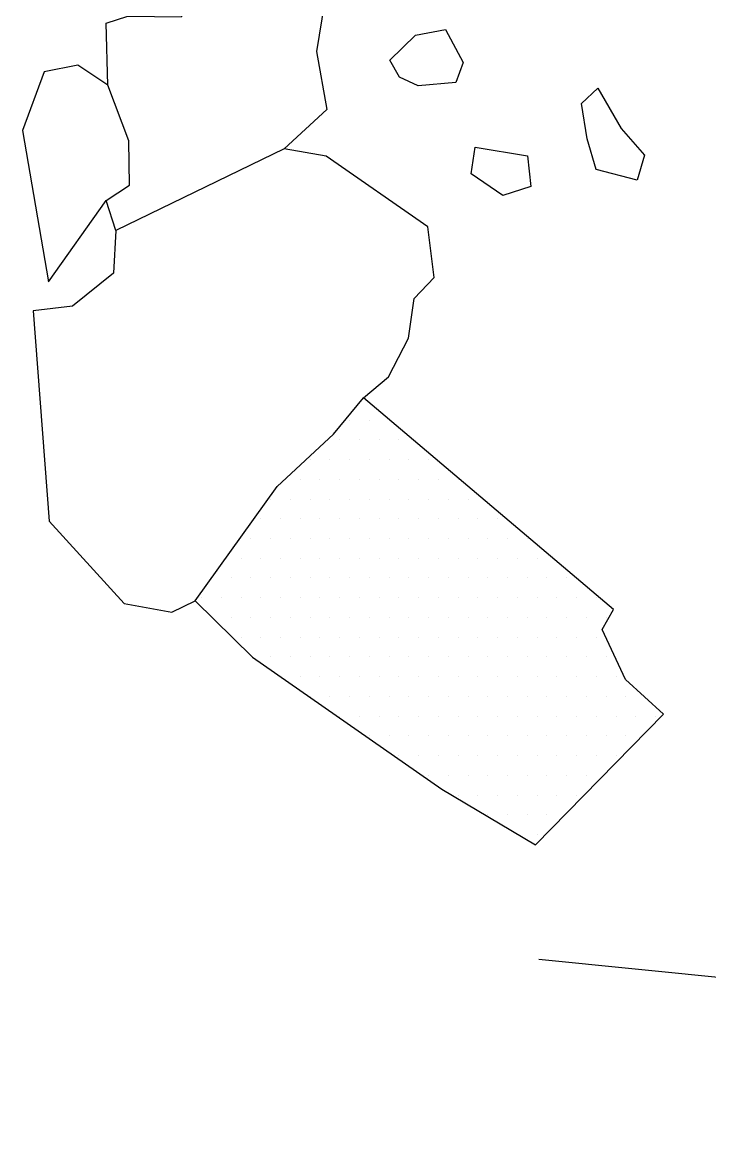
# Model space of a CAD drawing. Header units: metres. Extents: x 128 to 347, y -2100 to -1689.
# Drawn here: x 197.4 to 240.9, y -2099.6 to -2028.6 of the extents above; entities that cross this region are included whole.
import ezdxf

# ---------------------------------------------------------------- set-up
doc = ezdxf.new("R2010")
doc.units = ezdxf.units.M
doc.header["$LTSCALE"] = 25
doc.header["$MEASUREMENT"] = 0
doc.linetypes.add('STRICHPUNKTX2', pattern=[2, 1, -0.5, 0, -0.5])
doc.layers.get('0').update_dxf_attribs({"linetype": 'CONTINUOUS'})
for name, color, linetype in [('GRABUNGSGRENZE', 3, 'STRICHPUNKTX2'), ('STEINE', 4, 'CONTINUOUS'), ('STEINESCHRAFF', 4, 'CONTINUOUS')]:
    doc.layers.add(name, color=color, linetype=linetype)

# ---------------------------------------------------------------- blocks, each defined once
blk = doc.blocks.new('*X12')
at = {"color": 0}
for p, q in [((218.125, -2053.75), (218.125, -2053.75)), ((219.375, -2053.75), (219.375, -2053.75)), ((220.625, -2053.75), (220.625, -2053.75)), ((217.5, -2055), (217.5, -2055)), ((218.75, -2055), (218.75, -2055)), ((220, -2055), (220, -2055)), ((221.25, -2055), (221.25, -2055)), ((215.625, -2056.25), (215.625, -2056.25)), ((216.875, -2056.25), (216.875, -2056.25)), ((218.125, -2056.25), (218.125, -2056.25)), ((219.375, -2056.25), (219.375, -2056.25)), ((220.625, -2056.25), (220.625, -2056.25)), ((221.875, -2056.25), (221.875, -2056.25)), ((223.125, -2056.25), (223.125, -2056.25)), ((215, -2057.5), (215, -2057.5)), ((216.25, -2057.5), (216.25, -2057.5)), ((217.5, -2057.5), (217.5, -2057.5)), ((218.75, -2057.5), (218.75, -2057.5)), ((220, -2057.5), (220, -2057.5)), ((221.25, -2057.5), (221.25, -2057.5)), ((222.5, -2057.5), (222.5, -2057.5)), ((223.75, -2057.5), (223.75, -2057.5)), ((225, -2057.5), (225, -2057.5)), ((213.125, -2058.75), (213.125, -2058.75)), ((214.375, -2058.75), (214.375, -2058.75)), ((215.625, -2058.75), (215.625, -2058.75)), ((216.875, -2058.75), (216.875, -2058.75)), ((218.125, -2058.75), (218.125, -2058.75)), ((219.375, -2058.75), (219.375, -2058.75)), ((220.625, -2058.75), (220.625, -2058.75)), ((221.875, -2058.75), (221.875, -2058.75)), ((223.125, -2058.75), (223.125, -2058.75)), ((224.375, -2058.75), (224.375, -2058.75)), ((225.625, -2058.75), (225.625, -2058.75)), ((212.5, -2060), (212.5, -2060)), ((213.75, -2060), (213.75, -2060)), ((215, -2060), (215, -2060)), ((216.25, -2060), (216.25, -2060)), ((217.5, -2060), (217.5, -2060)), ((218.75, -2060), (218.75, -2060)), ((220, -2060), (220, -2060)), ((221.25, -2060), (221.25, -2060)), ((222.5, -2060), (222.5, -2060)), ((223.75, -2060), (223.75, -2060)), ((225, -2060), (225, -2060)), ((226.25, -2060), (226.25, -2060)), ((227.5, -2060), (227.5, -2060)), ((211.875, -2061.25), (211.875, -2061.25)), ((213.125, -2061.25), (213.125, -2061.25)), ((214.375, -2061.25), (214.375, -2061.25)), ((215.625, -2061.25), (215.625, -2061.25)), ((216.875, -2061.25), (216.875, -2061.25)), ((218.125, -2061.25), (218.125, -2061.25)), ((219.375, -2061.25), (219.375, -2061.25)), ((220.625, -2061.25), (220.625, -2061.25)), ((221.875, -2061.25), (221.875, -2061.25)), ((223.125, -2061.25), (223.125, -2061.25)), ((224.375, -2061.25), (224.375, -2061.25)), ((225.625, -2061.25), (225.625, -2061.25)), ((226.875, -2061.25), (226.875, -2061.25)), ((228.125, -2061.25), (228.125, -2061.25)), ((229.375, -2061.25), (229.375, -2061.25)), ((211.25, -2062.5), (211.25, -2062.5)), ((212.5, -2062.5), (212.5, -2062.5)), ((213.75, -2062.5), (213.75, -2062.5)), ((215, -2062.5), (215, -2062.5)), ((216.25, -2062.5), (216.25, -2062.5)), ((217.5, -2062.5), (217.5, -2062.5)), ((218.75, -2062.5), (218.75, -2062.5)), ((220, -2062.5), (220, -2062.5)), ((221.25, -2062.5), (221.25, -2062.5)), ((222.5, -2062.5), (222.5, -2062.5)), ((223.75, -2062.5), (223.75, -2062.5)), ((225, -2062.5), (225, -2062.5)), ((226.25, -2062.5), (226.25, -2062.5)), ((227.5, -2062.5), (227.5, -2062.5)), ((228.75, -2062.5), (228.75, -2062.5)), ((230, -2062.5), (230, -2062.5)), ((210.625, -2063.75), (210.625, -2063.75)), ((211.875, -2063.75), (211.875, -2063.75)), ((213.125, -2063.75), (213.125, -2063.75)), ((214.375, -2063.75), (214.375, -2063.75)), ((215.625, -2063.75), (215.625, -2063.75)), ((216.875, -2063.75), (216.875, -2063.75)), ((218.125, -2063.75), (218.125, -2063.75)), ((219.375, -2063.75), (219.375, -2063.75)), ((220.625, -2063.75), (220.625, -2063.75)), ((221.875, -2063.75), (221.875, -2063.75)), ((223.125, -2063.75), (223.125, -2063.75)), ((224.375, -2063.75), (224.375, -2063.75)), ((225.625, -2063.75), (225.625, -2063.75)), ((226.875, -2063.75), (226.875, -2063.75)), ((228.125, -2063.75), (228.125, -2063.75)), ((229.375, -2063.75), (229.375, -2063.75)), ((230.625, -2063.75), (230.625, -2063.75)), ((231.875, -2063.75), (231.875, -2063.75)), ((208.75, -2065), (208.75, -2065)), ((210, -2065), (210, -2065)), ((211.25, -2065), (211.25, -2065)), ((212.5, -2065), (212.5, -2065)), ((213.75, -2065), (213.75, -2065)), ((215, -2065), (215, -2065)), ((216.25, -2065), (216.25, -2065)), ((217.5, -2065), (217.5, -2065)), ((218.75, -2065), (218.75, -2065)), ((220, -2065), (220, -2065)), ((221.25, -2065), (221.25, -2065)), ((222.5, -2065), (222.5, -2065)), ((223.75, -2065), (223.75, -2065)), ((225, -2065), (225, -2065)), ((226.25, -2065), (226.25, -2065)), ((227.5, -2065), (227.5, -2065)), ((228.75, -2065), (228.75, -2065)), ((230, -2065), (230, -2065)), ((231.25, -2065), (231.25, -2065)), ((232.5, -2065), (232.5, -2065)), ((233.75, -2065), (233.75, -2065)), ((210.625, -2066.25), (210.625, -2066.25)), ((211.875, -2066.25), (211.875, -2066.25)), ((213.125, -2066.25), (213.125, -2066.25)), ((214.375, -2066.25), (214.375, -2066.25)), ((215.625, -2066.25), (215.625, -2066.25)), ((216.875, -2066.25), (216.875, -2066.25)), ((218.125, -2066.25), (218.125, -2066.25)), ((219.375, -2066.25), (219.375, -2066.25)), ((220.625, -2066.25), (220.625, -2066.25)), ((221.875, -2066.25), (221.875, -2066.25)), ((223.125, -2066.25), (223.125, -2066.25)), ((224.375, -2066.25), (224.375, -2066.25)), ((225.625, -2066.25), (225.625, -2066.25)), ((226.875, -2066.25), (226.875, -2066.25)), ((228.125, -2066.25), (228.125, -2066.25)), ((229.375, -2066.25), (229.375, -2066.25)), ((230.625, -2066.25), (230.625, -2066.25)), ((231.875, -2066.25), (231.875, -2066.25)), ((233.125, -2066.25), (233.125, -2066.25)), ((234.375, -2066.25), (234.375, -2066.25)), ((211.25, -2067.5), (211.25, -2067.5)), ((212.5, -2067.5), (212.5, -2067.5)), ((213.75, -2067.5), (213.75, -2067.5)), ((215, -2067.5), (215, -2067.5)), ((216.25, -2067.5), (216.25, -2067.5)), ((217.5, -2067.5), (217.5, -2067.5)), ((218.75, -2067.5), (218.75, -2067.5)), ((220, -2067.5), (220, -2067.5)), ((221.25, -2067.5), (221.25, -2067.5)), ((222.5, -2067.5), (222.5, -2067.5)), ((223.75, -2067.5), (223.75, -2067.5)), ((225, -2067.5), (225, -2067.5)), ((226.25, -2067.5), (226.25, -2067.5)), ((227.5, -2067.5), (227.5, -2067.5)), ((228.75, -2067.5), (228.75, -2067.5)), ((230, -2067.5), (230, -2067.5)), ((231.25, -2067.5), (231.25, -2067.5)), ((232.5, -2067.5), (232.5, -2067.5)), ((233.75, -2067.5), (233.75, -2067.5)), ((213.125, -2068.75), (213.125, -2068.75)), ((214.375, -2068.75), (214.375, -2068.75)), ((215.625, -2068.75), (215.625, -2068.75)), ((216.875, -2068.75), (216.875, -2068.75)), ((218.125, -2068.75), (218.125, -2068.75)), ((219.375, -2068.75), (219.375, -2068.75)), ((220.625, -2068.75), (220.625, -2068.75)), ((221.875, -2068.75), (221.875, -2068.75)), ((223.125, -2068.75), (223.125, -2068.75)), ((224.375, -2068.75), (224.375, -2068.75)), ((225.625, -2068.75), (225.625, -2068.75)), ((226.875, -2068.75), (226.875, -2068.75)), ((228.125, -2068.75), (228.125, -2068.75)), ((229.375, -2068.75), (229.375, -2068.75)), ((230.625, -2068.75), (230.625, -2068.75)), ((231.875, -2068.75), (231.875, -2068.75)), ((233.125, -2068.75), (233.125, -2068.75)), ((234.375, -2068.75), (234.375, -2068.75)), ((213.75, -2070), (213.75, -2070)), ((215, -2070), (215, -2070)), ((216.25, -2070), (216.25, -2070)), ((217.5, -2070), (217.5, -2070)), ((218.75, -2070), (218.75, -2070)), ((220, -2070), (220, -2070)), ((221.25, -2070), (221.25, -2070)), ((222.5, -2070), (222.5, -2070)), ((223.75, -2070), (223.75, -2070)), ((225, -2070), (225, -2070)), ((226.25, -2070), (226.25, -2070)), ((227.5, -2070), (227.5, -2070)), ((228.75, -2070), (228.75, -2070)), ((230, -2070), (230, -2070)), ((231.25, -2070), (231.25, -2070)), ((232.5, -2070), (232.5, -2070)), ((233.75, -2070), (233.75, -2070)), ((235, -2070), (235, -2070)), ((215.625, -2071.25), (215.625, -2071.25)), ((216.875, -2071.25), (216.875, -2071.25)), ((218.125, -2071.25), (218.125, -2071.25)), ((219.375, -2071.25), (219.375, -2071.25)), ((220.625, -2071.25), (220.625, -2071.25)), ((221.875, -2071.25), (221.875, -2071.25)), ((223.125, -2071.25), (223.125, -2071.25)), ((224.375, -2071.25), (224.375, -2071.25)), ((225.625, -2071.25), (225.625, -2071.25)), ((226.875, -2071.25), (226.875, -2071.25)), ((228.125, -2071.25), (228.125, -2071.25)), ((229.375, -2071.25), (229.375, -2071.25)), ((230.625, -2071.25), (230.625, -2071.25)), ((231.875, -2071.25), (231.875, -2071.25)), ((233.125, -2071.25), (233.125, -2071.25)), ((234.375, -2071.25), (234.375, -2071.25)), ((235.625, -2071.25), (235.625, -2071.25)), ((217.5, -2072.5), (217.5, -2072.5)), ((218.75, -2072.5), (218.75, -2072.5)), ((220, -2072.5), (220, -2072.5)), ((221.25, -2072.5), (221.25, -2072.5)), ((222.5, -2072.5), (222.5, -2072.5)), ((223.75, -2072.5), (223.75, -2072.5)), ((225, -2072.5), (225, -2072.5)), ((226.25, -2072.5), (226.25, -2072.5)), ((227.5, -2072.5), (227.5, -2072.5)), ((228.75, -2072.5), (228.75, -2072.5)), ((230, -2072.5), (230, -2072.5)), ((231.25, -2072.5), (231.25, -2072.5)), ((232.5, -2072.5), (232.5, -2072.5)), ((233.75, -2072.5), (233.75, -2072.5)), ((235, -2072.5), (235, -2072.5)), ((236.25, -2072.5), (236.25, -2072.5)), ((237.5, -2072.5), (237.5, -2072.5)), ((219.375, -2073.75), (219.375, -2073.75)), ((220.625, -2073.75), (220.625, -2073.75)), ((221.875, -2073.75), (221.875, -2073.75)), ((223.125, -2073.75), (223.125, -2073.75)), ((224.375, -2073.75), (224.375, -2073.75)), ((225.625, -2073.75), (225.625, -2073.75)), ((226.875, -2073.75), (226.875, -2073.75)), ((228.125, -2073.75), (228.125, -2073.75)), ((229.375, -2073.75), (229.375, -2073.75)), ((230.625, -2073.75), (230.625, -2073.75)), ((231.875, -2073.75), (231.875, -2073.75)), ((233.125, -2073.75), (233.125, -2073.75)), ((234.375, -2073.75), (234.375, -2073.75)), ((235.625, -2073.75), (235.625, -2073.75)), ((221.25, -2075), (221.25, -2075)), ((222.5, -2075), (222.5, -2075)), ((223.75, -2075), (223.75, -2075)), ((225, -2075), (225, -2075)), ((226.25, -2075), (226.25, -2075)), ((227.5, -2075), (227.5, -2075)), ((228.75, -2075), (228.75, -2075)), ((230, -2075), (230, -2075)), ((231.25, -2075), (231.25, -2075)), ((232.5, -2075), (232.5, -2075)), ((233.75, -2075), (233.75, -2075)), ((235, -2075), (235, -2075)), ((223.125, -2076.25), (223.125, -2076.25)), ((224.375, -2076.25), (224.375, -2076.25)), ((225.625, -2076.25), (225.625, -2076.25)), ((226.875, -2076.25), (226.875, -2076.25)), ((228.125, -2076.25), (228.125, -2076.25)), ((229.375, -2076.25), (229.375, -2076.25)), ((230.625, -2076.25), (230.625, -2076.25)), ((231.875, -2076.25), (231.875, -2076.25)), ((233.125, -2076.25), (233.125, -2076.25)), ((225, -2077.5), (225, -2077.5)), ((226.25, -2077.5), (226.25, -2077.5)), ((227.5, -2077.5), (227.5, -2077.5)), ((228.75, -2077.5), (228.75, -2077.5)), ((230, -2077.5), (230, -2077.5)), ((231.25, -2077.5), (231.25, -2077.5)), ((232.5, -2077.5), (232.5, -2077.5)), ((226.875, -2078.75), (226.875, -2078.75)), ((228.125, -2078.75), (228.125, -2078.75)), ((229.375, -2078.75), (229.375, -2078.75)), ((230.625, -2078.75), (230.625, -2078.75)), ((230, -2080), (230, -2080))]:
    blk.add_line(p, q, dxfattribs=at)

msp = doc.modelspace()

# ---------------------------------------------------------------- linework, layer by layer
at = {"layer": 'GRABUNGSGRENZE', "flags": 128}
msp.add_lwpolyline([(230.12, -2087.902), (346.973, -2099.64), (341.45, -1974.891), (340.201, -1718.697)], dxfattribs=at)
at = {"layer": 'STEINE'}
for points in [[(202.811, -2032.547), (202.707, -2028.617), (204.084, -2028.157), (207.452, -2028.206), (209.135, -2026.521), (211.329, -2026.315), (216.38, -2024.168), (216.891, -2025.086), (216.027, -2030.394), (216.693, -2034.068), (213.99, -2036.57)], [(220.671, -2030.952), (222.303, -2029.369), (224.191, -2029.011), (225.315, -2031.102), (224.857, -2032.378), (222.458, -2032.584), (221.284, -2032.023), (220.671, -2030.952)], [(199.044, -2045.001), (202.714, -2039.844), (204.194, -2038.873), (204.141, -2036.067), (202.811, -2032.547), (200.922, -2031.272), (198.779, -2031.682), (197.404, -2035.408), (199.044, -2045.001)], [(233.74, -2037.883), (233.177, -2035.945), (232.818, -2033.7), (233.838, -2032.729), (235.32, -2035.28), (236.801, -2036.963), (236.343, -2038.545), (233.74, -2037.883)], [(199.105, -2060.157), (203.855, -2065.359), (206.866, -2065.918), (208.345, -2065.202), (213.545, -2057.952), (217.115, -2054.633), (219.002, -2052.335), (220.583, -2051.007), (221.857, -2048.557), (222.212, -2046.056), (223.487, -2044.729), (223.077, -2041.514), (216.644, -2037.028), (213.99, -2036.57), (203.328, -2041.732), (203.177, -2044.436), (200.576, -2046.53), (198.075, -2046.838), (199.105, -2060.157)], [(225.83, -2038.144), (226.084, -2036.46), (229.401, -2037.019), (229.607, -2038.958), (227.821, -2039.52), (225.83, -2038.144)], [(203.328, -2041.732), (202.714, -2039.844)], [(208.345, -2065.202), (211.971, -2068.772), (223.969, -2077.133), (229.891, -2080.65), (237.999, -2072.377), (235.599, -2070.185), (234.117, -2067.022), (234.83, -2065.745), (219.002, -2052.335)]]:
    msp.add_lwpolyline(points, dxfattribs=at)

# ---------------------------------------------------------------- block references
at = {"layer": 'STEINESCHRAFF'}
msp.add_blockref('*X12', (0, 0), dxfattribs=at)

doc.saveas('drawing.dxf')
